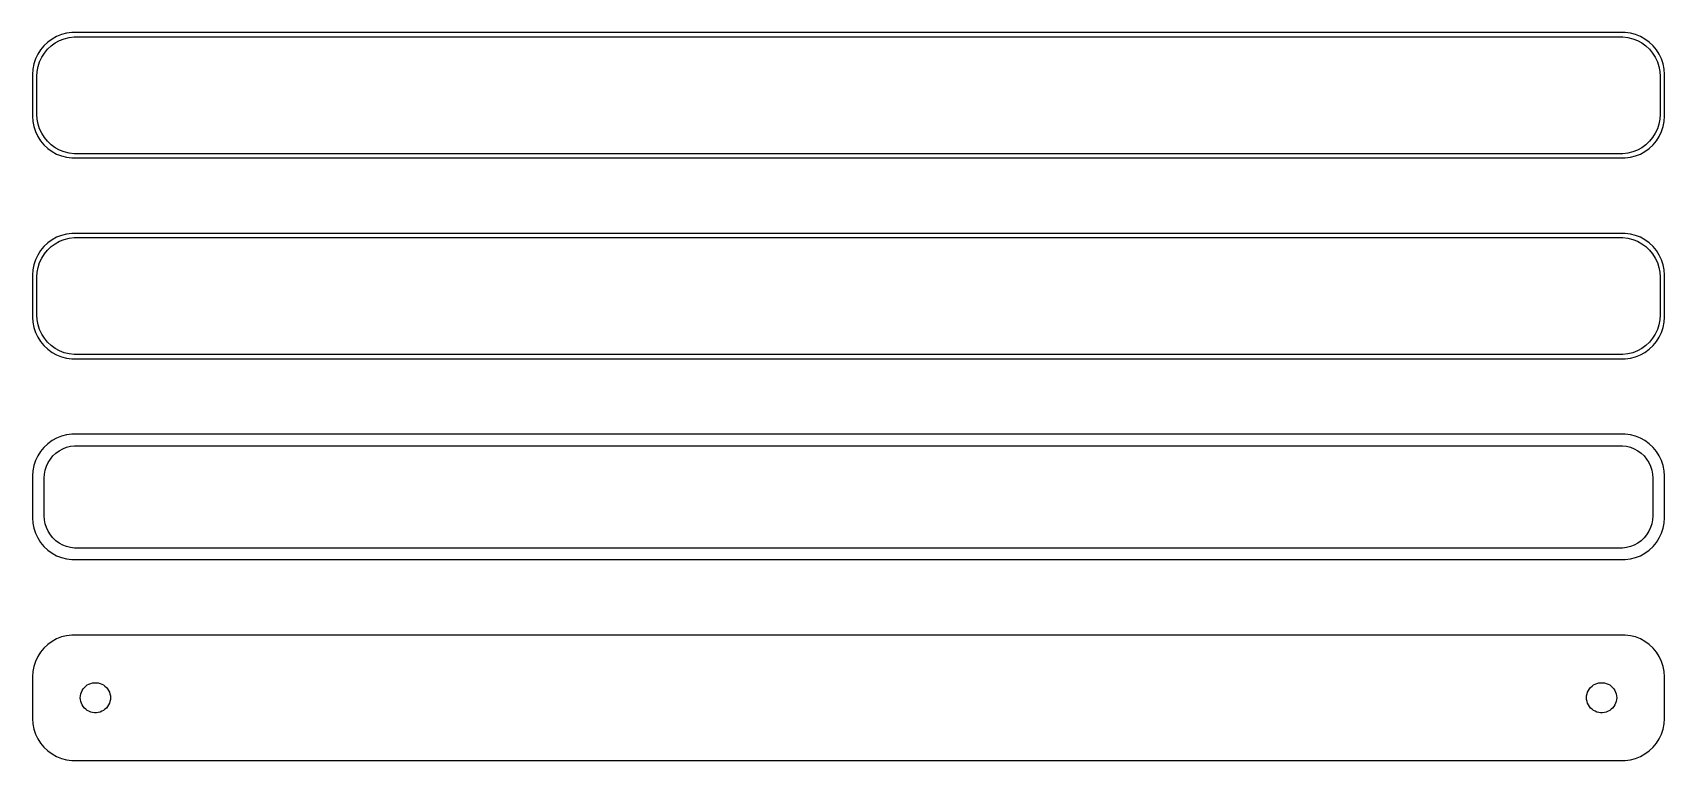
# Model space of a CAD drawing. Header units: metres. Extents: x -98 to 98, y 65 to 151.
import ezdxf

# ---------------------------------------------------------------- set-up
doc = ezdxf.new("R2010")
doc.units = ezdxf.units.M

msp = doc.modelspace()

# ---------------------------------------------------------------- linework, layer by layer
for p, q in [((-95.6871, 150.353), (-96.1448, 149.923)), ((-95.1791, 150.722), (-95.6871, 150.353)), ((-95.2778, 149.91), (-94.7952, 150.261)), ((-94.6289, 151.024), (-95.1791, 150.722)), ((-94.7952, 150.261), (-94.2724, 150.548)), ((-94.0451, 151.255), (-94.6289, 151.024)), ((-94.2724, 150.548), (-93.7178, 150.768)), ((-93.4369, 151.411), (-94.0451, 151.255)), ((-93.7178, 150.768), (-93.1401, 150.916)), ((-92.8139, 151.49), (-93.4369, 151.411)), ((-93.1401, 150.916), (-92.5482, 150.991)), ((92.8139, 151.49), (-92.8139, 151.49)), ((-92.5482, 150.991), (92.5482, 150.991)), ((92.5482, 150.991), (93.1401, 150.916)), ((93.4369, 151.411), (92.8139, 151.49)), ((93.1401, 150.916), (93.7178, 150.768)), ((94.0451, 151.255), (93.4369, 151.411)), ((93.7178, 150.768), (94.2724, 150.548)), ((94.6289, 151.024), (94.0451, 151.255)), ((94.2724, 150.548), (94.7952, 150.261)), ((95.1791, 150.722), (94.6289, 151.024)), ((94.7952, 150.261), (95.2778, 149.91)), ((95.6871, 150.353), (95.1791, 150.722)), ((96.1448, 149.923), (95.6871, 150.353)), ((-97.1489, 148.341), (-97.3429, 147.743)), ((-96.8815, 148.909), (-97.1489, 148.341)), ((-96.5451, 149.439), (-96.8815, 148.909)), ((-96.6664, 147.999), (-96.4125, 148.538)), ((-96.1448, 149.923), (-96.5451, 149.439)), ((-96.4125, 148.538), (-96.0928, 149.042)), ((-96.0928, 149.042), (-95.7126, 149.502)), ((-95.7126, 149.502), (-95.2778, 149.91)), ((95.2778, 149.91), (95.7126, 149.502)), ((95.7126, 149.502), (96.0928, 149.042)), ((96.0928, 149.042), (96.4125, 148.538)), ((96.5451, 149.439), (96.1448, 149.923)), ((96.4125, 148.538), (96.6664, 147.999)), ((96.8815, 148.909), (96.5451, 149.439)), ((97.1489, 148.341), (96.8815, 148.909)), ((97.3429, 147.743), (97.1489, 148.341)), ((-97.4606, 147.127), (-97.5, 146.5)), ((-97.5, 146.5), (-97.5, 141.5)), ((-97.3429, 147.743), (-97.4606, 147.127)), ((-97, 146.25), (-96.9625, 146.845)), ((-97, 141.75), (-97, 146.25)), ((-96.9625, 146.845), (-96.8508, 147.431)), ((-96.8508, 147.431), (-96.6664, 147.999)), ((96.6664, 147.999), (96.8508, 147.431)), ((96.8508, 147.431), (96.9625, 146.845)), ((96.9625, 146.845), (97, 146.25)), ((97, 146.25), (97, 141.75)), ((97.4606, 147.127), (97.3429, 147.743)), ((97.5, 146.5), (97.4606, 147.127)), ((97.5, 141.5), (97.5, 146.5)), ((-97.5, 141.5), (-97.4606, 140.873)), ((-97.4606, 140.873), (-97.3429, 140.257)), ((-96.9625, 141.155), (-97, 141.75)), ((-96.8508, 140.569), (-96.9625, 141.155)), ((-96.6664, 140.001), (-96.8508, 140.569)), ((96.8508, 140.569), (96.6664, 140.001)), ((96.9625, 141.155), (96.8508, 140.569)), ((97, 141.75), (96.9625, 141.155)), ((97.3429, 140.257), (97.4606, 140.873)), ((97.4606, 140.873), (97.5, 141.5)), ((-97.3429, 140.257), (-97.1489, 139.659)), ((-97.1489, 139.659), (-96.8815, 139.091)), ((-96.8815, 139.091), (-96.5451, 138.561)), ((-96.4125, 139.462), (-96.6664, 140.001)), ((-96.5451, 138.561), (-96.1448, 138.077)), ((-96.0928, 138.958), (-96.4125, 139.462)), ((-95.7126, 138.498), (-96.0928, 138.958)), ((-95.2778, 138.09), (-95.7126, 138.498)), ((95.7126, 138.498), (95.2778, 138.09)), ((96.0928, 138.958), (95.7126, 138.498)), ((96.4125, 139.462), (96.0928, 138.958)), ((96.1448, 138.077), (96.5451, 138.561)), ((96.6664, 140.001), (96.4125, 139.462)), ((96.5451, 138.561), (96.8815, 139.091)), ((96.8815, 139.091), (97.1489, 139.659)), ((97.1489, 139.659), (97.3429, 140.257)), ((-96.1448, 138.077), (-95.6871, 137.647)), ((-95.6871, 137.647), (-95.1791, 137.278)), ((-94.7952, 137.739), (-95.2778, 138.09)), ((-95.1791, 137.278), (-94.6289, 136.976)), ((-94.2724, 137.452), (-94.7952, 137.739)), ((-94.6289, 136.976), (-94.0451, 136.745)), ((-93.7178, 137.232), (-94.2724, 137.452)), ((-94.0451, 136.745), (-93.4369, 136.589)), ((-93.1401, 137.084), (-93.7178, 137.232)), ((-93.4369, 136.589), (-92.8139, 136.51)), ((-92.5482, 137.009), (-93.1401, 137.084)), ((-92.8139, 136.51), (92.8139, 136.51)), ((92.5482, 137.009), (-92.5482, 137.009)), ((93.1401, 137.084), (92.5482, 137.009)), ((92.8139, 136.51), (93.4369, 136.589)), ((93.7178, 137.232), (93.1401, 137.084)), ((93.4369, 136.589), (94.0451, 136.745)), ((94.2724, 137.452), (93.7178, 137.232)), ((94.0451, 136.745), (94.6289, 136.976)), ((94.7952, 137.739), (94.2724, 137.452)), ((94.6289, 136.976), (95.1791, 137.278)), ((95.2778, 138.09), (94.7952, 137.739)), ((95.1791, 137.278), (95.6871, 137.647)), ((95.6871, 137.647), (96.1448, 138.077)), ((-94.6289, 127.024), (-95.1791, 126.722)), ((-94.0451, 127.255), (-94.6289, 127.024)), ((-94.2724, 126.548), (-93.7178, 126.768)), ((-93.4369, 127.411), (-94.0451, 127.255)), ((-93.7178, 126.768), (-93.1401, 126.916)), ((-92.8139, 127.49), (-93.4369, 127.411)), ((-93.1401, 126.916), (-92.5482, 126.991)), ((92.8139, 127.49), (-92.8139, 127.49)), ((-92.5482, 126.991), (92.5482, 126.991)), ((92.5482, 126.991), (93.1401, 126.916)), ((93.4369, 127.411), (92.8139, 127.49)), ((93.1401, 126.916), (93.7178, 126.768)), ((94.0451, 127.255), (93.4369, 127.411)), ((93.7178, 126.768), (94.2724, 126.548)), ((94.6289, 127.024), (94.0451, 127.255)), ((95.1791, 126.722), (94.6289, 127.024)), ((-96.8815, 124.909), (-97.1489, 124.341)), ((-96.5451, 125.439), (-96.8815, 124.909)), ((-96.1448, 125.923), (-96.5451, 125.439)), ((-96.4125, 124.538), (-96.0928, 125.042)), ((-95.6871, 126.353), (-96.1448, 125.923)), ((-96.0928, 125.042), (-95.7126, 125.502)), ((-95.7126, 125.502), (-95.2778, 125.91)), ((-95.1791, 126.722), (-95.6871, 126.353)), ((-95.2778, 125.91), (-94.7952, 126.261)), ((-94.7952, 126.261), (-94.2724, 126.548)), ((94.2724, 126.548), (94.7952, 126.261)), ((94.7952, 126.261), (95.2778, 125.91)), ((95.6871, 126.353), (95.1791, 126.722)), ((95.2778, 125.91), (95.7126, 125.502)), ((96.1448, 125.923), (95.6871, 126.353)), ((95.7126, 125.502), (96.0928, 125.042)), ((96.0928, 125.042), (96.4125, 124.538)), ((96.5451, 125.439), (96.1448, 125.923)), ((96.8815, 124.909), (96.5451, 125.439)), ((97.1489, 124.341), (96.8815, 124.909)), ((-97.4606, 123.127), (-97.5, 122.5)), ((-97.3429, 123.743), (-97.4606, 123.127)), ((-97.1489, 124.341), (-97.3429, 123.743)), ((-96.9625, 122.845), (-96.8508, 123.431)), ((-96.8508, 123.431), (-96.6664, 123.999)), ((-96.6664, 123.999), (-96.4125, 124.538)), ((96.4125, 124.538), (96.6664, 123.999)), ((96.6664, 123.999), (96.8508, 123.431)), ((96.8508, 123.431), (96.9625, 122.845)), ((97.3429, 123.743), (97.1489, 124.341)), ((97.4606, 123.127), (97.3429, 123.743)), ((97.5, 122.5), (97.4606, 123.127)), ((-97.5, 122.5), (-97.5, 117.5)), ((-97, 122.25), (-96.9625, 122.845)), ((-97, 117.75), (-97, 122.25)), ((96.9625, 122.845), (97, 122.25)), ((97, 122.25), (97, 117.75)), ((97.5, 117.5), (97.5, 122.5)), ((-97.5, 117.5), (-97.4606, 116.873)), ((-96.9625, 117.155), (-97, 117.75)), ((-96.8508, 116.569), (-96.9625, 117.155)), ((96.9625, 117.155), (96.8508, 116.569)), ((97, 117.75), (96.9625, 117.155)), ((97.4606, 116.873), (97.5, 117.5)), ((-97.4606, 116.873), (-97.3429, 116.257)), ((-97.3429, 116.257), (-97.1489, 115.659)), ((-97.1489, 115.659), (-96.8815, 115.091)), ((-96.8815, 115.091), (-96.5451, 114.561)), ((-96.6664, 116.001), (-96.8508, 116.569)), ((-96.4125, 115.462), (-96.6664, 116.001)), ((-96.0928, 114.958), (-96.4125, 115.462)), ((96.4125, 115.462), (96.0928, 114.958)), ((96.6664, 116.001), (96.4125, 115.462)), ((96.5451, 114.561), (96.8815, 115.091)), ((96.8508, 116.569), (96.6664, 116.001)), ((96.8815, 115.091), (97.1489, 115.659)), ((97.1489, 115.659), (97.3429, 116.257)), ((97.3429, 116.257), (97.4606, 116.873)), ((-96.5451, 114.561), (-96.1448, 114.077)), ((-96.1448, 114.077), (-95.6871, 113.647)), ((-95.7126, 114.498), (-96.0928, 114.958)), ((-95.2778, 114.09), (-95.7126, 114.498)), ((-95.6871, 113.647), (-95.1791, 113.278)), ((-94.7952, 113.739), (-95.2778, 114.09)), ((-95.1791, 113.278), (-94.6289, 112.976)), ((-94.2724, 113.452), (-94.7952, 113.739)), ((-93.7178, 113.232), (-94.2724, 113.452)), ((-93.1401, 113.084), (-93.7178, 113.232)), ((93.7178, 113.232), (93.1401, 113.084)), ((94.2724, 113.452), (93.7178, 113.232)), ((94.7952, 113.739), (94.2724, 113.452)), ((94.6289, 112.976), (95.1791, 113.278)), ((95.2778, 114.09), (94.7952, 113.739)), ((95.1791, 113.278), (95.6871, 113.647)), ((95.7126, 114.498), (95.2778, 114.09)), ((95.6871, 113.647), (96.1448, 114.077)), ((96.0928, 114.958), (95.7126, 114.498)), ((96.1448, 114.077), (96.5451, 114.561)), ((-94.6289, 112.976), (-94.0451, 112.745)), ((-94.0451, 112.745), (-93.4369, 112.589)), ((-93.4369, 112.589), (-92.8139, 112.51)), ((-92.5482, 113.009), (-93.1401, 113.084)), ((-92.8139, 112.51), (92.8139, 112.51)), ((92.5482, 113.009), (-92.5482, 113.009)), ((93.1401, 113.084), (92.5482, 113.009)), ((92.8139, 112.51), (93.4369, 112.589)), ((93.4369, 112.589), (94.0451, 112.745)), ((94.0451, 112.745), (94.6289, 112.976)), ((-93.4369, 103.411), (-94.0451, 103.255)), ((-92.8139, 103.49), (-93.4369, 103.411)), ((92.8139, 103.49), (-92.8139, 103.49)), ((93.4369, 103.411), (92.8139, 103.49)), ((94.0451, 103.255), (93.4369, 103.411)), ((-96.5451, 101.439), (-96.8815, 100.909)), ((-96.1448, 101.923), (-96.5451, 101.439)), ((-95.6871, 102.353), (-96.1448, 101.923)), ((-95.1791, 102.722), (-95.6871, 102.353)), ((-94.6289, 103.024), (-95.1791, 102.722)), ((-94.7165, 101.231), (-94.3234, 101.517)), ((-94.0451, 103.255), (-94.6289, 103.024)), ((-94.3234, 101.517), (-93.8975, 101.751)), ((-93.8975, 101.751), (-93.4457, 101.93)), ((-93.4457, 101.93), (-92.9751, 102.051)), ((-92.9751, 102.051), (-92.493, 102.112)), ((-92.493, 102.112), (92.493, 102.112)), ((92.493, 102.112), (92.9751, 102.051)), ((92.9751, 102.051), (93.4457, 101.93)), ((93.4457, 101.93), (93.8975, 101.751)), ((93.8975, 101.751), (94.3234, 101.517)), ((94.6289, 103.024), (94.0451, 103.255)), ((94.3234, 101.517), (94.7165, 101.231)), ((95.1791, 102.722), (94.6289, 103.024)), ((95.6871, 102.353), (95.1791, 102.722)), ((96.1448, 101.923), (95.6871, 102.353)), ((96.5451, 101.439), (96.1448, 101.923)), ((96.8815, 100.909), (96.5451, 101.439)), ((-97.3429, 99.7434), (-97.4606, 99.1267)), ((-97.1489, 100.341), (-97.3429, 99.7434)), ((-96.8815, 100.909), (-97.1489, 100.341)), ((-95.9979, 99.2123), (-95.8477, 99.6744)), ((-95.8477, 99.6744), (-95.6408, 100.114)), ((-95.6408, 100.114), (-95.3805, 100.524)), ((-95.3805, 100.524), (-95.0707, 100.899)), ((-95.0707, 100.899), (-94.7165, 101.231)), ((94.7165, 101.231), (95.0707, 100.899)), ((95.0707, 100.899), (95.3805, 100.524)), ((95.3805, 100.524), (95.6408, 100.114)), ((95.6408, 100.114), (95.8477, 99.6744)), ((95.8477, 99.6744), (95.9979, 99.2123)), ((97.1489, 100.341), (96.8815, 100.909)), ((97.3429, 99.7434), (97.1489, 100.341)), ((97.4606, 99.1267), (97.3429, 99.7434)), ((-97.4606, 99.1267), (-97.5, 98.5)), ((-97.5, 98.5), (-97.5, 93.5)), ((-96.1195, 98.25), (-96.089, 98.735)), ((-96.1195, 93.75), (-96.1195, 98.25)), ((-96.089, 98.735), (-95.9979, 99.2123)), ((95.9979, 99.2123), (96.089, 98.735)), ((96.089, 98.735), (96.1195, 98.25)), ((96.1195, 98.25), (96.1195, 93.75)), ((97.5, 98.5), (97.4606, 99.1267)), ((97.5, 93.5), (97.5, 98.5)), ((-96.089, 93.265), (-96.1195, 93.75)), ((96.1195, 93.75), (96.089, 93.265)), ((-97.5, 93.5), (-97.4606, 92.8733)), ((-97.4606, 92.8733), (-97.3429, 92.2566)), ((-97.3429, 92.2566), (-97.1489, 91.6594)), ((-97.1489, 91.6594), (-96.8815, 91.0912)), ((-95.9979, 92.7877), (-96.089, 93.265)), ((-95.8477, 92.3256), (-95.9979, 92.7877)), ((-95.6408, 91.8859), (-95.8477, 92.3256)), ((-95.3805, 91.4756), (-95.6408, 91.8859)), ((95.6408, 91.8859), (95.3805, 91.4756)), ((95.8477, 92.3256), (95.6408, 91.8859)), ((95.9979, 92.7877), (95.8477, 92.3256)), ((96.089, 93.265), (95.9979, 92.7877)), ((96.8815, 91.0912), (97.1489, 91.6594)), ((97.1489, 91.6594), (97.3429, 92.2566)), ((97.3429, 92.2566), (97.4606, 92.8733)), ((97.4606, 92.8733), (97.5, 93.5)), ((-96.8815, 91.0912), (-96.5451, 90.5611)), ((-96.5451, 90.5611), (-96.1448, 90.0773)), ((-96.1448, 90.0773), (-95.6871, 89.6474)), ((-95.0707, 91.1012), (-95.3805, 91.4756)), ((-94.7165, 90.7685), (-95.0707, 91.1012)), ((-94.3234, 90.4829), (-94.7165, 90.7685)), ((-93.8975, 90.2488), (-94.3234, 90.4829)), ((-93.4457, 90.0699), (-93.8975, 90.2488)), ((-92.9751, 89.9491), (-93.4457, 90.0699)), ((-92.493, 89.8882), (-92.9751, 89.9491)), ((92.493, 89.8882), (-92.493, 89.8882)), ((92.9751, 89.9491), (92.493, 89.8882)), ((93.4457, 90.0699), (92.9751, 89.9491)), ((93.8975, 90.2488), (93.4457, 90.0699)), ((94.3234, 90.4829), (93.8975, 90.2488)), ((94.7165, 90.7685), (94.3234, 90.4829)), ((95.0707, 91.1012), (94.7165, 90.7685)), ((95.3805, 91.4756), (95.0707, 91.1012)), ((95.6871, 89.6474), (96.1448, 90.0773)), ((96.1448, 90.0773), (96.5451, 90.5611)), ((96.5451, 90.5611), (96.8815, 91.0912)), ((-95.6871, 89.6474), (-95.1791, 89.2784)), ((-95.1791, 89.2784), (-94.6289, 88.9759)), ((-94.6289, 88.9759), (-94.0451, 88.7447)), ((-94.0451, 88.7447), (-93.4369, 88.5886)), ((-93.4369, 88.5886), (-92.8139, 88.5099)), ((-92.8139, 88.5099), (92.8139, 88.5099)), ((92.8139, 88.5099), (93.4369, 88.5886)), ((93.4369, 88.5886), (94.0451, 88.7447)), ((94.0451, 88.7447), (94.6289, 88.9759)), ((94.6289, 88.9759), (95.1791, 89.2784)), ((95.1791, 89.2784), (95.6871, 89.6474)), ((-95.6871, 78.3526), (-96.1448, 77.9227)), ((-95.1791, 78.7216), (-95.6871, 78.3526)), ((-94.6289, 79.0241), (-95.1791, 78.7216)), ((-94.0451, 79.2553), (-94.6289, 79.0241)), ((-93.4369, 79.4114), (-94.0451, 79.2553)), ((-92.8139, 79.4901), (-93.4369, 79.4114)), ((92.8139, 79.4901), (-92.8139, 79.4901)), ((93.4369, 79.4114), (92.8139, 79.4901)), ((94.0451, 79.2553), (93.4369, 79.4114)), ((94.6289, 79.0241), (94.0451, 79.2553)), ((95.1791, 78.7216), (94.6289, 79.0241)), ((95.6871, 78.3526), (95.1791, 78.7216)), ((96.1448, 77.9227), (95.6871, 78.3526)), ((-97.1489, 76.3406), (-97.3429, 75.7434)), ((-96.8815, 76.9088), (-97.1489, 76.3406)), ((-96.5451, 77.4389), (-96.8815, 76.9088)), ((-96.1448, 77.9227), (-96.5451, 77.4389)), ((96.5451, 77.4389), (96.1448, 77.9227)), ((96.8815, 76.9088), (96.5451, 77.4389)), ((97.1489, 76.3406), (96.8815, 76.9088)), ((97.3429, 75.7434), (97.1489, 76.3406)), ((-97.4606, 75.1267), (-97.5, 74.5)), ((-97.5, 74.5), (-97.5, 69.5)), ((-97.3429, 75.7434), (-97.4606, 75.1267)), ((97.4606, 75.1267), (97.3429, 75.7434)), ((97.5, 74.5), (97.4606, 75.1267)), ((97.5, 69.5), (97.5, 74.5)), ((-91.8, 72), (-91.7858, 72.2256)), ((-91.7858, 72.2256), (-91.7434, 72.4476)), ((-91.7434, 72.4476), (-91.6736, 72.6626)), ((-91.6736, 72.6626), (-91.5773, 72.8671)), ((-91.5773, 72.8671), (-91.4562, 73.058)), ((-91.4562, 73.058), (-91.3121, 73.2322)), ((-91.3121, 73.2322), (-91.1474, 73.3869)), ((-91.1474, 73.3869), (-90.9645, 73.5198)), ((-90.9645, 73.5198), (-90.7664, 73.6287)), ((-90.7664, 73.6287), (-90.5562, 73.7119)), ((-90.5562, 73.7119), (-90.3373, 73.7681)), ((-90.3373, 73.7681), (-90.113, 73.7964)), ((-90.113, 73.7964), (-89.887, 73.7964)), ((-89.887, 73.7964), (-89.6627, 73.7681)), ((-89.6627, 73.7681), (-89.4438, 73.7119)), ((-89.4438, 73.7119), (-89.2336, 73.6287)), ((-89.2336, 73.6287), (-89.0355, 73.5198)), ((-89.0355, 73.5198), (-88.8526, 73.3869)), ((-88.8526, 73.3869), (-88.6879, 73.2322)), ((-88.6879, 73.2322), (-88.5438, 73.058)), ((-88.5438, 73.058), (-88.4226, 72.8671)), ((-88.4226, 72.8671), (-88.3264, 72.6626)), ((-88.3264, 72.6626), (-88.2565, 72.4476)), ((-88.2565, 72.4476), (-88.2142, 72.2256)), ((-88.2142, 72.2256), (-88.2, 72)), ((88.2, 72), (88.2142, 72.2256)), ((88.2142, 72.2256), (88.2565, 72.4476)), ((88.2565, 72.4476), (88.3264, 72.6626)), ((88.3264, 72.6626), (88.4226, 72.8671)), ((88.4226, 72.8671), (88.5438, 73.058)), ((88.5438, 73.058), (88.6879, 73.2322)), ((88.6879, 73.2322), (88.8526, 73.3869)), ((88.8526, 73.3869), (89.0355, 73.5198)), ((89.0355, 73.5198), (89.2336, 73.6287)), ((89.2336, 73.6287), (89.4438, 73.7119)), ((89.4438, 73.7119), (89.6627, 73.7681)), ((89.6627, 73.7681), (89.887, 73.7964)), ((89.887, 73.7964), (90.113, 73.7964)), ((90.113, 73.7964), (90.3373, 73.7681)), ((90.3373, 73.7681), (90.5562, 73.7119)), ((90.5562, 73.7119), (90.7664, 73.6287)), ((90.7664, 73.6287), (90.9645, 73.5198)), ((90.9645, 73.5198), (91.1474, 73.3869)), ((91.1474, 73.3869), (91.3121, 73.2322)), ((91.3121, 73.2322), (91.4562, 73.058)), ((91.4562, 73.058), (91.5773, 72.8671)), ((91.5773, 72.8671), (91.6736, 72.6626)), ((91.6736, 72.6626), (91.7434, 72.4476)), ((91.7434, 72.4476), (91.7858, 72.2256)), ((91.7858, 72.2256), (91.8, 72)), ((-91.7858, 71.7744), (-91.8, 72)), ((-91.7434, 71.5524), (-91.7858, 71.7744)), ((-91.6736, 71.3374), (-91.7434, 71.5524)), ((-91.5773, 71.1329), (-91.6736, 71.3374)), ((-91.4562, 70.942), (-91.5773, 71.1329)), ((-91.3121, 70.7678), (-91.4562, 70.942)), ((-91.1474, 70.6131), (-91.3121, 70.7678)), ((-90.9645, 70.4802), (-91.1474, 70.6131)), ((-90.7664, 70.3713), (-90.9645, 70.4802)), ((-90.5562, 70.2881), (-90.7664, 70.3713)), ((-90.3373, 70.2319), (-90.5562, 70.2881)), ((-90.113, 70.2036), (-90.3373, 70.2319)), ((-89.887, 70.2036), (-90.113, 70.2036)), ((-89.6627, 70.2319), (-89.887, 70.2036)), ((-89.4438, 70.2881), (-89.6627, 70.2319)), ((-89.2336, 70.3713), (-89.4438, 70.2881)), ((-89.0355, 70.4802), (-89.2336, 70.3713)), ((-88.8526, 70.6131), (-89.0355, 70.4802)), ((-88.6879, 70.7678), (-88.8526, 70.6131)), ((-88.5438, 70.942), (-88.6879, 70.7678)), ((-88.4226, 71.1329), (-88.5438, 70.942)), ((-88.3264, 71.3374), (-88.4226, 71.1329)), ((-88.2565, 71.5524), (-88.3264, 71.3374)), ((-88.2142, 71.7744), (-88.2565, 71.5524)), ((-88.2, 72), (-88.2142, 71.7744)), ((88.2142, 71.7744), (88.2, 72)), ((88.2565, 71.5524), (88.2142, 71.7744)), ((88.3264, 71.3374), (88.2565, 71.5524)), ((88.4226, 71.1329), (88.3264, 71.3374)), ((88.5438, 70.942), (88.4226, 71.1329)), ((88.6879, 70.7678), (88.5438, 70.942)), ((88.8526, 70.6131), (88.6879, 70.7678)), ((89.0355, 70.4802), (88.8526, 70.6131)), ((89.2336, 70.3713), (89.0355, 70.4802)), ((89.4438, 70.2881), (89.2336, 70.3713)), ((89.6627, 70.2319), (89.4438, 70.2881)), ((89.887, 70.2036), (89.6627, 70.2319)), ((90.113, 70.2036), (89.887, 70.2036)), ((90.3373, 70.2319), (90.113, 70.2036)), ((90.5562, 70.2881), (90.3373, 70.2319)), ((90.7664, 70.3713), (90.5562, 70.2881)), ((90.9645, 70.4802), (90.7664, 70.3713)), ((91.1474, 70.6131), (90.9645, 70.4802)), ((91.3121, 70.7678), (91.1474, 70.6131)), ((91.4562, 70.942), (91.3121, 70.7678)), ((91.5773, 71.1329), (91.4562, 70.942)), ((91.6736, 71.3374), (91.5773, 71.1329)), ((91.7434, 71.5524), (91.6736, 71.3374)), ((91.7858, 71.7744), (91.7434, 71.5524)), ((91.8, 72), (91.7858, 71.7744)), ((-97.5, 69.5), (-97.4606, 68.8733)), ((-97.4606, 68.8733), (-97.3429, 68.2566)), ((-97.3429, 68.2566), (-97.1489, 67.6594)), ((97.1489, 67.6594), (97.3429, 68.2566)), ((97.3429, 68.2566), (97.4606, 68.8733)), ((97.4606, 68.8733), (97.5, 69.5)), ((-97.1489, 67.6594), (-96.8815, 67.0912)), ((-96.8815, 67.0912), (-96.5451, 66.5611)), ((-96.5451, 66.5611), (-96.1448, 66.0773)), ((96.1448, 66.0773), (96.5451, 66.5611)), ((96.5451, 66.5611), (96.8815, 67.0912)), ((96.8815, 67.0912), (97.1489, 67.6594)), ((-96.1448, 66.0773), (-95.6871, 65.6474)), ((-95.6871, 65.6474), (-95.1791, 65.2784)), ((-95.1791, 65.2784), (-94.6289, 64.9759)), ((-94.6289, 64.9759), (-94.0451, 64.7447)), ((-94.0451, 64.7447), (-93.4369, 64.5886)), ((-93.4369, 64.5886), (-92.8139, 64.5099)), ((-92.8139, 64.5099), (92.8139, 64.5099)), ((92.8139, 64.5099), (93.4369, 64.5886)), ((93.4369, 64.5886), (94.0451, 64.7447)), ((94.0451, 64.7447), (94.6289, 64.9759)), ((94.6289, 64.9759), (95.1791, 65.2784)), ((95.1791, 65.2784), (95.6871, 65.6474)), ((95.6871, 65.6474), (96.1448, 66.0773))]:
    msp.add_line(p, q)

doc.saveas('drawing.dxf')
